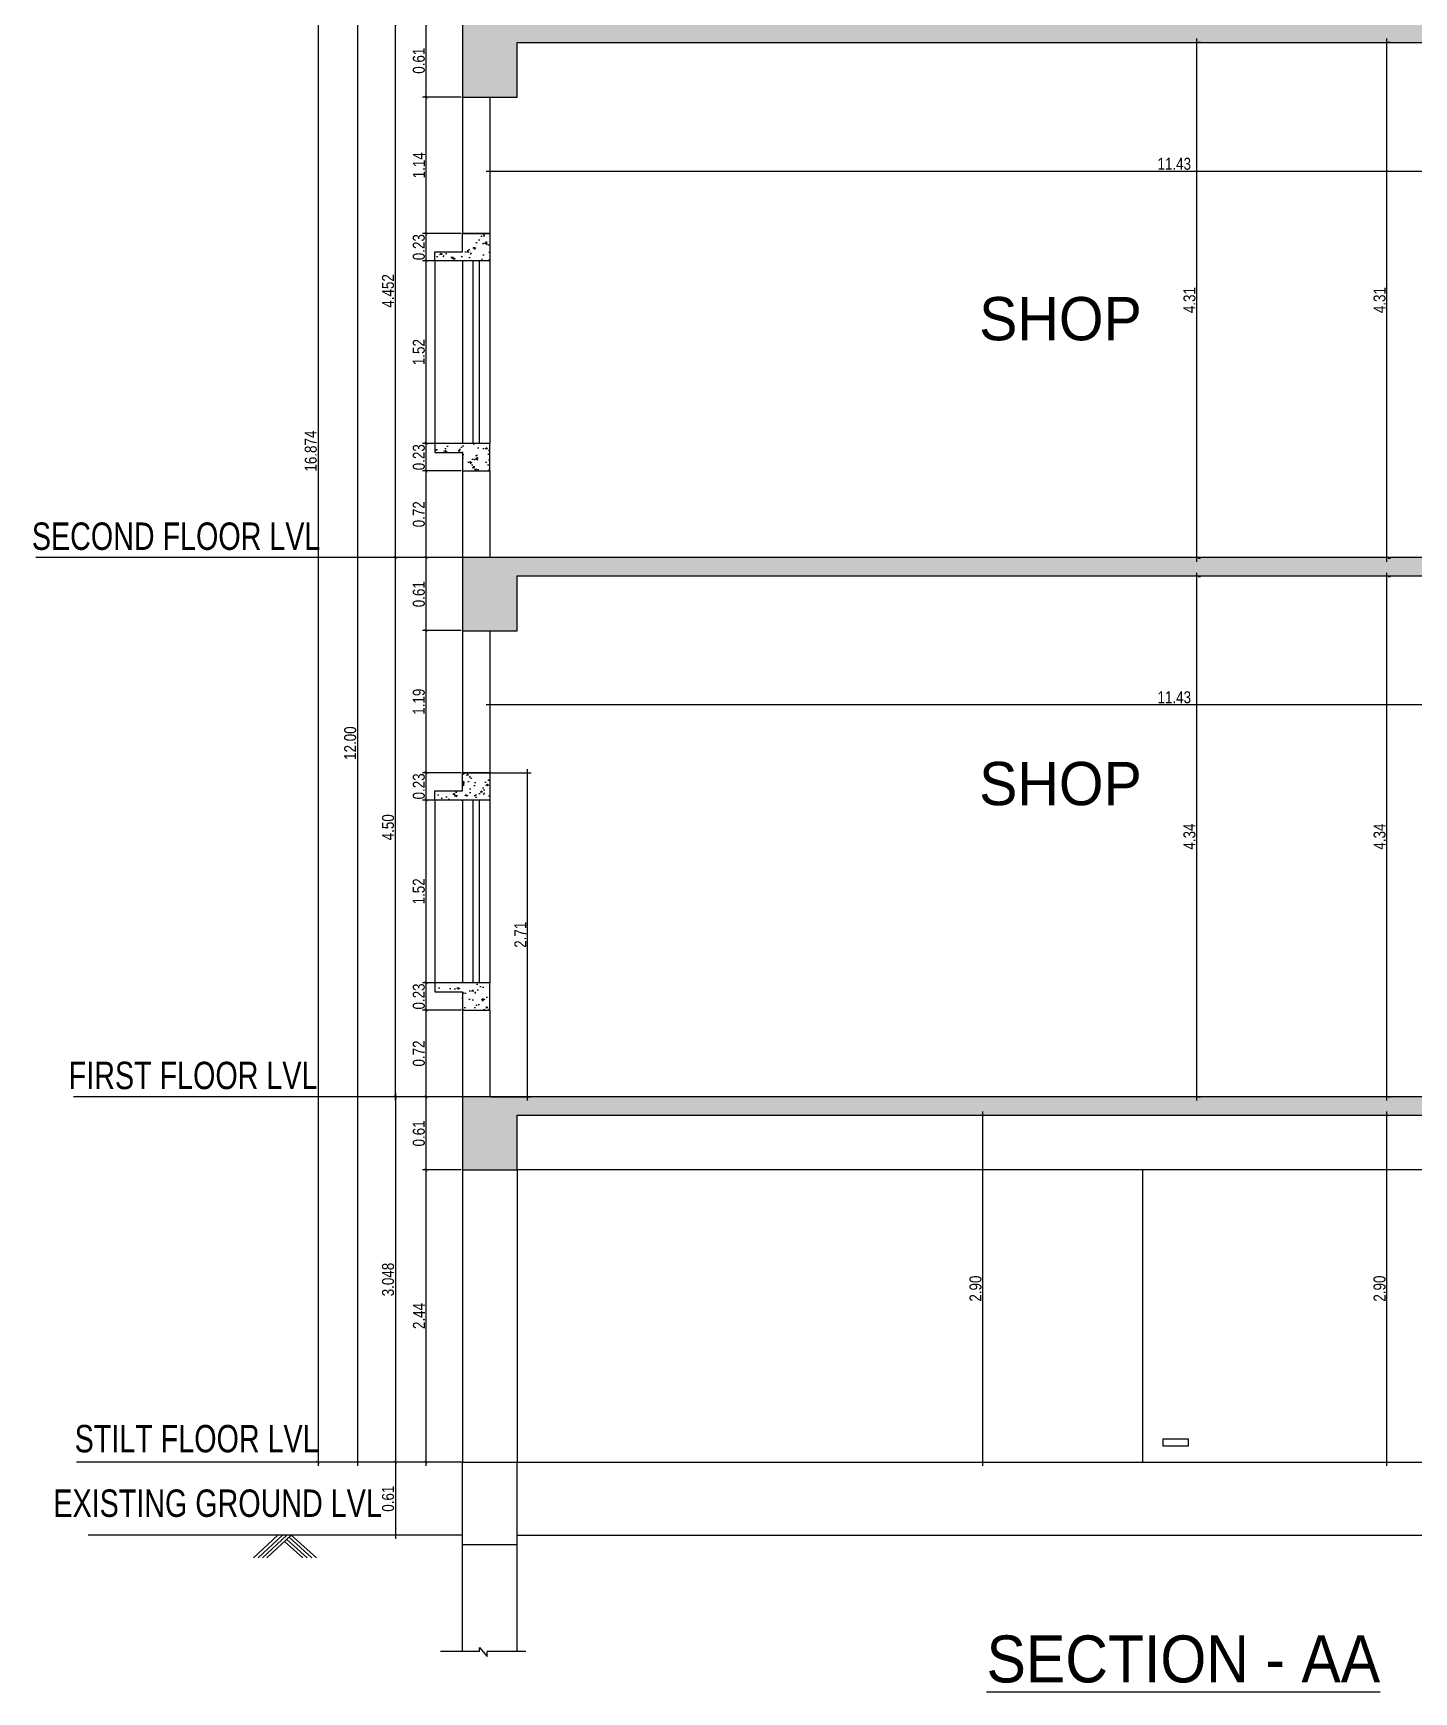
# Model space of a CAD drawing. Header units: metres. Extents: x 13627 to 13863, y 9458 to 9526.
# Drawn here: x 13802.35 to 13813.88, y 9502.51 to 9516.35 of the extents above; entities that cross this region are included whole.
import ezdxf

# ---------------------------------------------------------------- set-up
doc = ezdxf.new("R2010")
doc.units = ezdxf.units.M
doc.header["$LTSCALE"] = 150
doc.header["$PDMODE"] = 35
doc.linetypes.add('DOT2', pattern=[0.125, 0, -0.125])
doc.linetypes.add('HIDDEN', pattern=[0.375, 0.25, -0.125])
doc.layers.get('0').update_dxf_attribs({"linetype": 'CONTINUOUS'})
doc.layers.get('DEFPOINTS').update_dxf_attribs({"color": 1, "linetype": 'CONTINUOUS'})
doc.layers.add('AR_WALL', color=7, linetype='CONTINUOUS', lineweight=40)
for name, color, linetype in [('BLK_1_FLR_0__STILT_HEIGHT', 201, 'CONTINUOUS'), ('BLK_1_FLR_0_WATER_CLOSET', 213, 'CONTINUOUS'), ('BLK_1_FLR_1_REGULAR_ROOM_1', 2, 'CONTINUOUS'), ('BLK_1_FLR_1_WATER_CLOSET', 213, 'CONTINUOUS'), ('BLK_1_FLR_2_REGULAR_ROOM_1', 2, 'CONTINUOUS'), ('BLK_1_FLR_2_WATER_CLOSET', 213, 'CONTINUOUS'), ('BLK_1_HT_OF_BLDG', 5, 'CONTINUOUS'), ('TEXT', 7, 'CONTINUOUS')]:
    doc.layers.add(name, color=color, linetype=linetype)
doc.styles.add('Arial', font='arial.ttf', dxfattribs={"width": 0.8})
doc.styles.add('ROMANT', font='sanss___.ttf', dxfattribs={"width": 0.95})
doc.styles.add('style3', font='arial.ttf', dxfattribs={"width": 0.9})
doc.dimstyles.get("Standard").update_dxf_attribs({"dimtxt": 0.1, "dimasz": 0.1, "dimexe": 0.03, "dimexo": 0.01, "dimgap": 0.01, "dimtad": 1, "dimzin": 3, "dimdsep": 46, "dimtxsty": 'Arial', "dimblk": 'ARCHTICK', "dimcen": 0.0625, "dimdle": 0.03, "dimclrd": 256, "dimclre": 9, "dimclrt": 256, "dimadec": 0, "dimazin": 0, "dimtfac": 0.6, "dimtofl": 0, "dimtmove": 1, "dimatfit": 3, "dimldrblk": 'OPEN90', "dimfxl": 0, "dimtolj": 1, "dimtzin": 0, "dimlwd": -1, "dimlwe": -1, "dimarcsym": 0})
pattern_1 = [(185, (0, 0.0042), (-0.1175534, 0.14009465), [0.01905, -0.20955]), (130, (0, 0.0042), (-0.1101767, -0.16001845), [0.01524, -0.1676406]), (235.45144, (-0.0098, 0.01587), (-0.2277301, -0.0199238), [0.01619, -0.17809024]), (181.1842, (-0.03592, -0.03172), (-0.1619534, 0.2214102), [0.028575, -0.314325]), (231.63556, (-0.04942, -0.01327), (-0.3428268, -0.0070866), [0.024285, -0.2671356]), (126.18415, (-0.03592, -0.03172), (-0.3428268, -0.0070866), [0.02286, -0.2514597]), (156, (-0.0449, -0.00478), (-0.03489515, 0.17952), [0.01905, -0.20955]), (101, (-0.0449, -0.00478), (-0.1739412, -0.0865399), [0.01524, -0.16764]), (206.45145, (-0.04781, 0.01018), (-0.20883634, 0.09298005), [0.01619, -0.17808994]), (172.5, (0, 0.0042), (-0.06197341, -0.05760547), [0, -0.165608, 0, -0.17018, 0, -0.168275]), (142.5, (0, 0.0042), (-0.118087, -0.02358973), [0, -0.097028, 0, -0.161798, 0, -0.064135]), (102.5, (0.04005, -0.03585), (-0.0918262, 0.09992786), [0, -0.0635, 0, -0.19812, 0, -0.26289]), (92.5, (0.05801, -0.05381), (-0.1227224, 0.0867639), [0, -0.08255, 0, -0.131572, 0, -0.18669])]

# ---------------------------------------------------------------- blocks, each defined once
blk = doc.blocks.new('_ArchTick')
at = {"color": 0, "linetype": 'ByBlock', "const_width": 0.00381}
blk.add_lwpolyline([(-0.0127, -0.0127), (0.0127, 0.0127)], dxfattribs=at)
blk = doc.blocks.new('*D104')
at = {"layer": 'BLK_1_HT_OF_BLDG', "color": 9}
for p, q in [((13805.926, 9516.423), (13805.031, 9516.423)), ((13805.926, 9504.423), (13805.031, 9504.423))]:
    blk.add_line(p, q, dxfattribs=at)
at = {"layer": 'BLK_1_HT_OF_BLDG'}
blk.add_line((13805.061, 9516.453), (13805.061, 9504.393), dxfattribs=at)
at = {"layer": 'DEFPOINTS', "color": 0}
for p in [(13805.936, 9516.423), (13805.061, 9504.423), (13805.936, 9504.423)]:
    blk.add_point(p, dxfattribs=at)
at = {"layer": 'BLK_1_HT_OF_BLDG', "xscale": 0.1, "yscale": 0.1, "zscale": 0.1}
for p, rotation in [((13805.061, 9516.423), 90), ((13805.061, 9504.423), 270)]:
    blk.add_blockref('_ArchTick', p, dxfattribs=dict(at, rotation=rotation))
at = {"layer": 'BLK_1_HT_OF_BLDG', "insert": (13805, 9510.423), "char_height": 0.1, "attachment_point": 5, "rotation": 90, "style": 'Arial'}
blk.add_mtext('\\A1;12.00', dxfattribs=at)
blk = doc.blocks.new('_Open90')
at = {"layer": 'AR_WALL', "color": 0, "lineweight": -2}
for p, q in [((0, 0), (-0.0254, 0)), ((-0.0127, 0.0127), (0, 0)), ((0, 0), (-0.0127, -0.0127))]:
    blk.add_line(p, q, dxfattribs=at)
blk = doc.blocks.new('*D111')
at = {"layer": 'BLK_1_FLR_1_REGULAR_ROOM_1'}
blk.add_line((13812.067, 9507.441), (13812.067, 9511.844), dxfattribs=at)
at = {"layer": 'BLK_1_FLR_1_REGULAR_ROOM_1', "color": 9}
for p, q in [((13812.077, 9511.814), (13812.097, 9511.814)), ((13812.077, 9507.471), (13812.097, 9507.471))]:
    blk.add_line(p, q, dxfattribs=at)
at = {"layer": 'DEFPOINTS', "color": 0}
for p in [(13812.067, 9511.814), (13812.067, 9511.814), (13812.067, 9507.471)]:
    blk.add_point(p, dxfattribs=at)
at = {"layer": 'BLK_1_FLR_1_REGULAR_ROOM_1', "xscale": 0.1, "yscale": 0.1, "zscale": 0.1}
for p, rotation in [((13812.067, 9511.814), 90), ((13812.067, 9507.471), 270)]:
    blk.add_blockref('_ArchTick', p, dxfattribs=dict(at, rotation=rotation))
at = {"layer": 'BLK_1_FLR_1_REGULAR_ROOM_1', "insert": (13812.006, 9509.643), "char_height": 0.1, "attachment_point": 5, "rotation": 90, "style": 'Arial'}
blk.add_mtext('\\A1;4.34', dxfattribs=at)
blk = doc.blocks.new('*D112')
at = {"layer": 'BLK_1_FLR_2_REGULAR_ROOM_1'}
blk.add_line((13812.067, 9511.937), (13812.067, 9516.302), dxfattribs=at)
at = {"layer": 'BLK_1_FLR_2_REGULAR_ROOM_1', "color": 9}
for p, q in [((13812.077, 9516.272), (13812.097, 9516.272)), ((13812.077, 9511.967), (13812.097, 9511.967))]:
    blk.add_line(p, q, dxfattribs=at)
at = {"layer": 'DEFPOINTS', "color": 0}
for p in [(13812.067, 9516.272), (13812.067, 9516.272), (13812.067, 9511.967)]:
    blk.add_point(p, dxfattribs=at)
at = {"layer": 'BLK_1_FLR_2_REGULAR_ROOM_1', "xscale": 0.1, "yscale": 0.1, "zscale": 0.1}
for p, rotation in [((13812.067, 9516.272), 90), ((13812.067, 9511.967), 270)]:
    blk.add_blockref('_ArchTick', p, dxfattribs=dict(at, rotation=rotation))
at = {"layer": 'BLK_1_FLR_2_REGULAR_ROOM_1', "insert": (13812.006, 9514.12), "char_height": 0.1, "attachment_point": 5, "rotation": 90, "style": 'Arial'}
blk.add_mtext('\\A1;4.31', dxfattribs=at)
blk = doc.blocks.new('*D113')
at = {"layer": 'BLK_1_FLR_1_WATER_CLOSET', "color": 1}
blk.add_line((13813.654, 9507.441), (13813.654, 9511.844), dxfattribs=at)
at = {"layer": 'BLK_1_FLR_1_WATER_CLOSET', "color": 9}
for p, q in [((13813.664, 9511.814), (13813.684, 9511.814)), ((13813.664, 9507.471), (13813.684, 9507.471))]:
    blk.add_line(p, q, dxfattribs=at)
at = {"layer": 'DEFPOINTS', "color": 0}
for p in [(13813.654, 9511.814), (13813.654, 9511.814), (13813.654, 9507.471)]:
    blk.add_point(p, dxfattribs=at)
at = {"layer": 'BLK_1_FLR_1_WATER_CLOSET', "color": 1, "xscale": 0.1, "yscale": 0.1, "zscale": 0.1}
for p, rotation in [((13813.654, 9511.814), 90), ((13813.654, 9507.471), 270)]:
    blk.add_blockref('_ArchTick', p, dxfattribs=dict(at, rotation=rotation))
at = {"layer": 'BLK_1_FLR_1_WATER_CLOSET', "color": 1, "insert": (13813.593, 9509.643), "char_height": 0.1, "attachment_point": 5, "rotation": 90, "style": 'Arial'}
blk.add_mtext('\\A1;4.34', dxfattribs=at)
blk = doc.blocks.new('*D114')
at = {"layer": 'BLK_1_FLR_2_WATER_CLOSET', "color": 2}
blk.add_line((13813.654, 9511.937), (13813.654, 9516.302), dxfattribs=at)
at = {"layer": 'BLK_1_FLR_2_WATER_CLOSET', "color": 9}
for p, q in [((13813.664, 9516.272), (13813.684, 9516.272)), ((13813.664, 9511.967), (13813.684, 9511.967))]:
    blk.add_line(p, q, dxfattribs=at)
at = {"layer": 'DEFPOINTS', "color": 0}
for p in [(13813.654, 9516.272), (13813.654, 9516.272), (13813.654, 9511.967)]:
    blk.add_point(p, dxfattribs=at)
at = {"layer": 'BLK_1_FLR_2_WATER_CLOSET', "color": 2, "xscale": 0.1, "yscale": 0.1, "zscale": 0.1}
for p, rotation in [((13813.654, 9516.272), 90), ((13813.654, 9511.967), 270)]:
    blk.add_blockref('_ArchTick', p, dxfattribs=dict(at, rotation=rotation))
at = {"layer": 'BLK_1_FLR_2_WATER_CLOSET', "color": 2, "insert": (13813.593, 9514.12), "char_height": 0.1, "attachment_point": 5, "rotation": 90, "style": 'Arial'}
blk.add_mtext('\\A1;4.31', dxfattribs=at)
blk = doc.blocks.new('*D117')
at = {"layer": 'BLK_1_FLR_0_WATER_CLOSET', "color": 3}
blk.add_line((13813.654, 9504.393), (13813.654, 9507.349), dxfattribs=at)
at = {"layer": 'BLK_1_FLR_0_WATER_CLOSET', "color": 9}
for p, q in [((13813.664, 9507.319), (13813.684, 9507.319)), ((13813.664, 9504.423), (13813.684, 9504.423))]:
    blk.add_line(p, q, dxfattribs=at)
at = {"layer": 'DEFPOINTS', "color": 0}
for p in [(13813.654, 9507.319), (13813.654, 9507.319), (13813.654, 9504.423)]:
    blk.add_point(p, dxfattribs=at)
at = {"layer": 'BLK_1_FLR_0_WATER_CLOSET', "color": 3, "xscale": 0.1, "yscale": 0.1, "zscale": 0.1}
for p, rotation in [((13813.654, 9507.319), 90), ((13813.654, 9504.423), 270)]:
    blk.add_blockref('_ArchTick', p, dxfattribs=dict(at, rotation=rotation))
at = {"layer": 'BLK_1_FLR_0_WATER_CLOSET', "color": 3, "insert": (13813.593, 9505.871), "char_height": 0.1, "attachment_point": 5, "rotation": 90, "style": 'Arial'}
blk.add_mtext('\\A1;2.90', dxfattribs=at)
blk = doc.blocks.new('*D197')
at = {"color": 9}
for p, q in [((-16.251, 38.207), (-16.82, 38.207)), ((-16.251, 35.159), (-16.82, 35.159))]:
    blk.add_line(p, q, dxfattribs=at)
blk.add_line((-16.79, 38.237), (-16.79, 35.129))
at = {"layer": 'DEFPOINTS', "color": 0}
for p in [(-16.241, 38.207), (-16.79, 35.159), (-16.241, 35.159)]:
    blk.add_point(p, dxfattribs=at)
for p, rotation in [((-16.79, 38.207), 90), ((-16.79, 35.159), 270)]:
    blk.add_blockref('_ArchTick', p, dxfattribs=dict(rotation=rotation))
at = {"insert": (-16.851, 36.683), "char_height": 0.1, "attachment_point": 5, "rotation": 90, "style": 'Arial'}
blk.add_mtext('\\A1;3.048', dxfattribs=at)
blk = doc.blocks.new('*D198')
at = {"color": 9}
for p, q in [((-16.241, 42.707), (-16.82, 42.707)), ((-16.241, 38.207), (-16.82, 38.207))]:
    blk.add_line(p, q, dxfattribs=at)
blk.add_line((-16.79, 38.177), (-16.79, 42.737))
at = {"layer": 'DEFPOINTS', "color": 0}
for p in [(-16.79, 42.707), (-16.231, 42.707), (-16.231, 38.207)]:
    blk.add_point(p, dxfattribs=at)
for p, rotation in [((-16.79, 42.707), 90), ((-16.79, 38.207), 270)]:
    blk.add_blockref('_ArchTick', p, dxfattribs=dict(rotation=rotation))
at = {"insert": (-16.851, 40.457), "char_height": 0.1, "attachment_point": 5, "rotation": 90, "style": 'Arial'}
blk.add_mtext('\\A1;4.50', dxfattribs=at)
blk = doc.blocks.new('*D199')
at = {"color": 9}
for p, q in [((-16.241, 47.159), (-16.82, 47.159)), ((-16.093, 42.707), (-16.82, 42.707))]:
    blk.add_line(p, q, dxfattribs=at)
blk.add_line((-16.79, 42.677), (-16.79, 47.189))
at = {"layer": 'DEFPOINTS', "color": 0}
for p in [(-16.79, 47.159), (-16.231, 47.159), (-16.083, 42.707)]:
    blk.add_point(p, dxfattribs=at)
for p, rotation in [((-16.79, 47.159), 90), ((-16.79, 42.707), 270)]:
    blk.add_blockref('_ArchTick', p, dxfattribs=dict(rotation=rotation))
at = {"insert": (-16.851, 44.933), "char_height": 0.1, "attachment_point": 5, "rotation": 90, "style": 'Arial'}
blk.add_mtext('\\A1;4.452', dxfattribs=at)
blk = doc.blocks.new('*D203')
blk.add_line((-17.435, 52.063), (-17.435, 35.129))
at = {"color": 9}
for p, q in [((-16.241, 52.033), (-17.465, 52.033)), ((-16.261, 35.159), (-17.465, 35.159))]:
    blk.add_line(p, q, dxfattribs=at)
at = {"layer": 'DEFPOINTS', "color": 0}
for p in [(-16.231, 52.033), (-17.435, 35.159), (-16.251, 35.159)]:
    blk.add_point(p, dxfattribs=at)
for p, rotation in [((-17.435, 52.033), 90), ((-17.435, 35.159), 270)]:
    blk.add_blockref('_ArchTick', p, dxfattribs=dict(rotation=rotation))
at = {"insert": (-17.496, 43.596), "char_height": 0.1, "attachment_point": 5, "rotation": 90, "style": 'Arial'}
blk.add_mtext('\\A1;16.874', dxfattribs=at)
blk = doc.blocks.new('*D204')
at = {"color": 9}
for p, q in [((-15.992, 40.912), (-15.657, 40.912)), ((-15.992, 38.207), (-15.657, 38.207))]:
    blk.add_line(p, q, dxfattribs=at)
blk.add_line((-15.687, 38.177), (-15.687, 40.942))
at = {"layer": 'DEFPOINTS', "color": 0}
for p in [(-16.002, 40.912), (-15.687, 40.912), (-16.002, 38.207)]:
    blk.add_point(p, dxfattribs=at)
at = {"xscale": 0.1, "yscale": 0.1, "zscale": 0.1}
for p, rotation in [((-15.687, 40.912), 90), ((-15.687, 38.207), 270)]:
    blk.add_blockref('_ArchTick', p, dxfattribs=dict(at, rotation=rotation))
at = {"insert": (-15.747, 39.56), "char_height": 0.1, "attachment_point": 5, "rotation": 90, "style": 'Arial'}
blk.add_mtext('\\A1;2.71', dxfattribs=at)
blk = doc.blocks.new('*D205')
at = {"color": 9}
for p, q in [((-16.261, 35.159), (-16.82, 35.159)), ((-16.261, 34.549), (-16.82, 34.549))]:
    blk.add_line(p, q, dxfattribs=at)
blk.add_line((-16.79, 35.189), (-16.79, 34.519))
at = {"layer": 'DEFPOINTS', "color": 0, "linetype": 'ByBlock'}
for p in [(-16.251, 35.159), (-16.79, 34.549), (-16.251, 34.549)]:
    blk.add_point(p, dxfattribs=at)
at = {"linetype": 'ByBlock', "xscale": 0.1, "yscale": 0.1, "zscale": 0.1}
for p, rotation in [((-16.79, 35.159), 90), ((-16.79, 34.549), 270)]:
    blk.add_blockref('_ArchTick', p, dxfattribs=dict(at, rotation=rotation))
at = {"linetype": 'ByBlock', "insert": (-16.851, 34.854), "char_height": 0.1, "attachment_point": 5, "rotation": 90, "style": 'Arial'}
blk.add_mtext('\\A1;0.61', dxfattribs=at)
blk = doc.blocks.new('*D207')
at = {"color": 9}
for p, q in [((-16.241, 38.207), (-16.563, 38.207)), ((-16.241, 37.598), (-16.563, 37.598))]:
    blk.add_line(p, q, dxfattribs=at)
blk.add_line((-16.533, 37.568), (-16.533, 38.237))
at = {"layer": 'DEFPOINTS', "color": 0}
for p in [(-16.533, 38.207), (-16.231, 38.207), (-16.231, 37.598)]:
    blk.add_point(p, dxfattribs=at)
for p, rotation in [((-16.533, 38.207), 90), ((-16.533, 37.598), 270)]:
    blk.add_blockref('_ArchTick', p, dxfattribs=dict(rotation=rotation))
at = {"insert": (-16.594, 37.902), "char_height": 0.1, "attachment_point": 5, "rotation": 90, "style": 'Arial'}
blk.add_mtext('\\A1;0.61', dxfattribs=at)
blk = doc.blocks.new('*D208')
at = {"color": 9}
for p, q in [((-16.241, 38.931), (-16.563, 38.931)), ((-16.241, 38.207), (-16.563, 38.207))]:
    blk.add_line(p, q, dxfattribs=at)
blk.add_line((-16.533, 38.177), (-16.533, 38.961))
at = {"layer": 'DEFPOINTS', "color": 0}
for p in [(-16.533, 38.931), (-16.231, 38.931), (-16.231, 38.207)]:
    blk.add_point(p, dxfattribs=at)
for p, rotation in [((-16.533, 38.931), 90), ((-16.533, 38.207), 270)]:
    blk.add_blockref('_ArchTick', p, dxfattribs=dict(rotation=rotation))
at = {"insert": (-16.594, 38.569), "char_height": 0.1, "attachment_point": 5, "rotation": 90, "style": 'Arial'}
blk.add_mtext('\\A1;0.72', dxfattribs=at)
blk = doc.blocks.new('*D209')
blk.add_line((-16.533, 38.901), (-16.533, 39.19))
at = {"color": 9}
for p, q in [((-16.241, 39.16), (-16.563, 39.16)), ((-16.241, 38.931), (-16.563, 38.931))]:
    blk.add_line(p, q, dxfattribs=at)
at = {"layer": 'DEFPOINTS', "color": 0}
for p in [(-16.533, 39.16), (-16.231, 39.16), (-16.231, 38.931)]:
    blk.add_point(p, dxfattribs=at)
for p, rotation in [((-16.533, 39.16), 90), ((-16.533, 38.931), 270)]:
    blk.add_blockref('_ArchTick', p, dxfattribs=dict(rotation=rotation))
at = {"insert": (-16.594, 39.045), "char_height": 0.1, "attachment_point": 5, "rotation": 90, "style": 'Arial'}
blk.add_mtext('\\A1;0.23', dxfattribs=at)
blk = doc.blocks.new('*D210')
blk.add_line((-16.533, 39.13), (-16.533, 40.714))
at = {"color": 9}
for p, q in [((-16.47, 40.684), (-16.563, 40.684)), ((-16.47, 39.16), (-16.563, 39.16))]:
    blk.add_line(p, q, dxfattribs=at)
at = {"layer": 'DEFPOINTS', "color": 0}
for p in [(-16.533, 40.684), (-16.46, 40.684), (-16.46, 39.16)]:
    blk.add_point(p, dxfattribs=at)
for p, rotation in [((-16.533, 40.684), 90), ((-16.533, 39.16), 270)]:
    blk.add_blockref('_ArchTick', p, dxfattribs=dict(rotation=rotation))
at = {"insert": (-16.594, 39.922), "char_height": 0.1, "attachment_point": 5, "rotation": 90, "style": 'Arial'}
blk.add_mtext('\\A1;1.52', dxfattribs=at)
blk = doc.blocks.new('*D211')
at = {"color": 9}
for p, q in [((-16.241, 40.912), (-16.563, 40.912)), ((-16.47, 40.684), (-16.563, 40.684))]:
    blk.add_line(p, q, dxfattribs=at)
blk.add_line((-16.533, 40.654), (-16.533, 40.942))
at = {"layer": 'DEFPOINTS', "color": 0}
for p in [(-16.533, 40.912), (-16.231, 40.912), (-16.46, 40.684)]:
    blk.add_point(p, dxfattribs=at)
for p, rotation in [((-16.533, 40.912), 90), ((-16.533, 40.684), 270)]:
    blk.add_blockref('_ArchTick', p, dxfattribs=dict(rotation=rotation))
at = {"insert": (-16.594, 40.798), "char_height": 0.1, "attachment_point": 5, "rotation": 90, "style": 'Arial'}
blk.add_mtext('\\A1;0.23', dxfattribs=at)
blk = doc.blocks.new('*D212')
at = {"color": 9}
for p, q in [((-16.241, 42.098), (-16.563, 42.098)), ((-16.241, 40.912), (-16.563, 40.912))]:
    blk.add_line(p, q, dxfattribs=at)
blk.add_line((-16.533, 40.882), (-16.533, 42.128))
at = {"layer": 'DEFPOINTS', "color": 0}
for p in [(-16.533, 42.098), (-16.231, 42.098), (-16.231, 40.912)]:
    blk.add_point(p, dxfattribs=at)
for p, rotation in [((-16.533, 42.098), 90), ((-16.533, 40.912), 270)]:
    blk.add_blockref('_ArchTick', p, dxfattribs=dict(rotation=rotation))
at = {"insert": (-16.594, 41.505), "char_height": 0.1, "attachment_point": 5, "rotation": 90, "style": 'Arial'}
blk.add_mtext('\\A1;1.19', dxfattribs=at)
blk = doc.blocks.new('*D213')
at = {"color": 9}
for p, q in [((-16.251, 42.707), (-16.563, 42.707)), ((-16.241, 42.098), (-16.563, 42.098))]:
    blk.add_line(p, q, dxfattribs=at)
blk.add_line((-16.533, 42.068), (-16.533, 42.737))
at = {"layer": 'DEFPOINTS', "color": 0}
for p in [(-16.533, 42.707), (-16.241, 42.707), (-16.231, 42.098)]:
    blk.add_point(p, dxfattribs=at)
for p, rotation in [((-16.533, 42.707), 90), ((-16.533, 42.098), 270)]:
    blk.add_blockref('_ArchTick', p, dxfattribs=dict(rotation=rotation))
at = {"insert": (-16.594, 42.402), "char_height": 0.1, "attachment_point": 5, "rotation": 90, "style": 'Arial'}
blk.add_mtext('\\A1;0.61', dxfattribs=at)
blk = doc.blocks.new('*D214')
at = {"color": 9}
for p, q in [((-16.241, 43.66), (-16.563, 43.66)), ((-16.241, 43.431), (-16.563, 43.431))]:
    blk.add_line(p, q, dxfattribs=at)
blk.add_line((-16.533, 43.401), (-16.533, 43.69))
at = {"layer": 'DEFPOINTS', "color": 0}
for p in [(-16.533, 43.66), (-16.231, 43.66), (-16.231, 43.431)]:
    blk.add_point(p, dxfattribs=at)
for p, rotation in [((-16.533, 43.66), 90), ((-16.533, 43.431), 270)]:
    blk.add_blockref('_ArchTick', p, dxfattribs=dict(rotation=rotation))
at = {"insert": (-16.594, 43.545), "char_height": 0.1, "attachment_point": 5, "rotation": 90, "style": 'Arial'}
blk.add_mtext('\\A1;0.23', dxfattribs=at)
blk = doc.blocks.new('*D215')
at = {"color": 9}
for p, q in [((-16.47, 45.184), (-16.563, 45.184)), ((-16.241, 43.66), (-16.563, 43.66))]:
    blk.add_line(p, q, dxfattribs=at)
blk.add_line((-16.533, 43.63), (-16.533, 45.214))
at = {"layer": 'DEFPOINTS', "color": 0}
for p in [(-16.533, 45.184), (-16.46, 45.184), (-16.231, 43.66)]:
    blk.add_point(p, dxfattribs=at)
for p, rotation in [((-16.533, 45.184), 90), ((-16.533, 43.66), 270)]:
    blk.add_blockref('_ArchTick', p, dxfattribs=dict(rotation=rotation))
at = {"insert": (-16.594, 44.422), "char_height": 0.1, "attachment_point": 5, "rotation": 90, "style": 'Arial'}
blk.add_mtext('\\A1;1.52', dxfattribs=at)
blk = doc.blocks.new('*D216')
at = {"color": 9}
for p, q in [((-16.241, 45.412), (-16.563, 45.412)), ((-16.47, 45.184), (-16.563, 45.184))]:
    blk.add_line(p, q, dxfattribs=at)
blk.add_line((-16.533, 45.154), (-16.533, 45.442))
at = {"layer": 'DEFPOINTS', "color": 0}
for p in [(-16.533, 45.412), (-16.231, 45.412), (-16.46, 45.184)]:
    blk.add_point(p, dxfattribs=at)
for p, rotation in [((-16.533, 45.412), 90), ((-16.533, 45.184), 270)]:
    blk.add_blockref('_ArchTick', p, dxfattribs=dict(rotation=rotation))
at = {"insert": (-16.594, 45.298), "char_height": 0.1, "attachment_point": 5, "rotation": 90, "style": 'Arial'}
blk.add_mtext('\\A1;0.23', dxfattribs=at)
blk = doc.blocks.new('*D217')
at = {"color": 9}
for p, q in [((-16.241, 46.549), (-16.563, 46.549)), ((-16.241, 45.412), (-16.563, 45.412))]:
    blk.add_line(p, q, dxfattribs=at)
blk.add_line((-16.533, 45.382), (-16.533, 46.579))
at = {"layer": 'DEFPOINTS', "color": 0}
for p in [(-16.533, 46.549), (-16.231, 46.549), (-16.231, 45.412)]:
    blk.add_point(p, dxfattribs=at)
for p, rotation in [((-16.533, 46.549), 90), ((-16.533, 45.412), 270)]:
    blk.add_blockref('_ArchTick', p, dxfattribs=dict(rotation=rotation))
at = {"insert": (-16.593, 45.981), "char_height": 0.1, "attachment_point": 5, "rotation": 90, "style": 'Arial'}
blk.add_mtext('\\A1;1.14', dxfattribs=at)
blk = doc.blocks.new('*D219')
at = {"color": 9, "linetype": 'DOT2'}
for p, q in [((-17.106, 47.159), (-17.136, 47.159)), ((-17.106, 35.159), (-17.136, 35.159))]:
    blk.add_line(p, q, dxfattribs=at)
blk.add_line((-17.106, 47.189), (-17.106, 35.129))
at = {"layer": 'DEFPOINTS', "color": 0}
for p in [(-16.231, 47.159), (-17.106, 35.159), (-16.231, 35.159)]:
    blk.add_point(p, dxfattribs=at)
at = {"xscale": 0.1, "yscale": 0.1, "zscale": 0.1}
for p, rotation in [((-17.106, 47.159), 90), ((-17.106, 35.159), 270)]:
    blk.add_blockref('_ArchTick', p, dxfattribs=dict(at, rotation=rotation))
at = {"insert": (-17.167, 41.159), "char_height": 0.1, "attachment_point": 5, "rotation": 90, "style": 'Arial'}
blk.add_mtext('\\A1;12.00', dxfattribs=at)
blk = doc.blocks.new('*D195')
at = {"color": 9}
for p, q in [((-16.241, 47.159), (-16.563, 47.159)), ((-16.241, 46.549), (-16.563, 46.549))]:
    blk.add_line(p, q, dxfattribs=at)
blk.add_line((-16.533, 46.519), (-16.533, 47.189))
at = {"layer": 'DEFPOINTS', "color": 0}
for p in [(-16.533, 47.159), (-16.231, 47.159), (-16.231, 46.549)]:
    blk.add_point(p, dxfattribs=at)
for p, rotation in [((-16.533, 47.159), 90), ((-16.533, 46.549), 270)]:
    blk.add_blockref('_ArchTick', p, dxfattribs=dict(rotation=rotation))
at = {"insert": (-16.594, 46.854), "char_height": 0.1, "attachment_point": 5, "rotation": 90, "style": 'Arial'}
blk.add_mtext('\\A1;0.61', dxfattribs=at)
blk = doc.blocks.new('*D196')
at = {"color": 9, "linetype": 'DOT2'}
for p, q in [((-16.533, 43.431), (-16.563, 43.431)), ((-16.533, 42.707), (-16.563, 42.707))]:
    blk.add_line(p, q, dxfattribs=at)
blk.add_line((-16.533, 42.677), (-16.533, 43.461))
at = {"layer": 'DEFPOINTS', "color": 0}
for p in [(-16.533, 43.431), (-16.231, 43.431), (-16.231, 42.707)]:
    blk.add_point(p, dxfattribs=at)
at = {"xscale": 0.1, "yscale": 0.1, "zscale": 0.1}
for p, rotation in [((-16.533, 43.431), 90), ((-16.533, 42.707), 270)]:
    blk.add_blockref('_ArchTick', p, dxfattribs=dict(at, rotation=rotation))
at = {"insert": (-16.594, 43.069), "char_height": 0.1, "attachment_point": 5, "rotation": 90, "style": 'Arial'}
blk.add_mtext('\\A1;0.72', dxfattribs=at)
blk = doc.blocks.new('*D250')
at = {"layer": 'BLK_1_FLR_1_REGULAR_ROOM_1', "color": 9}
for p, q in [((13806.164, 9511.351), (13806.164, 9510.714)), ((13817.594, 9511.351), (13817.594, 9510.714))]:
    blk.add_line(p, q, dxfattribs=at)
at = {"layer": 'BLK_1_FLR_1_REGULAR_ROOM_1', "color": 5}
blk.add_line((13806.134, 9510.744), (13817.624, 9510.744), dxfattribs=at)
at = {"layer": 'DEFPOINTS', "color": 0}
for p in [(13806.164, 9511.361), (13817.594, 9511.361), (13817.594, 9510.744)]:
    blk.add_point(p, dxfattribs=at)
at = {"layer": 'BLK_1_FLR_1_REGULAR_ROOM_1', "color": 5, "xscale": 0.1, "yscale": 0.1, "zscale": 0.1, "rotation": 180}
blk.add_blockref('_ArchTick', (13806.164, 9510.744), dxfattribs=at)
at = {"layer": 'BLK_1_FLR_1_REGULAR_ROOM_1', "color": 5, "xscale": 0.1, "yscale": 0.1, "zscale": 0.1}
blk.add_blockref('_ArchTick', (13817.594, 9510.744), dxfattribs=at)
at = {"layer": 'BLK_1_FLR_1_REGULAR_ROOM_1', "color": 5, "insert": (13811.879, 9510.805), "char_height": 0.1, "attachment_point": 5, "style": 'Arial'}
blk.add_mtext('\\A1;11.43', dxfattribs=at)
blk = doc.blocks.new('*D251')
at = {"layer": 'BLK_1_FLR_2_REGULAR_ROOM_1', "color": 9}
for p, q in [((13806.164, 9515.803), (13806.164, 9515.165)), ((13817.594, 9515.803), (13817.594, 9515.165))]:
    blk.add_line(p, q, dxfattribs=at)
at = {"layer": 'BLK_1_FLR_2_REGULAR_ROOM_1', "color": 5}
blk.add_line((13806.134, 9515.195), (13817.624, 9515.195), dxfattribs=at)
at = {"layer": 'DEFPOINTS', "color": 0}
for p in [(13806.164, 9515.813), (13817.594, 9515.813), (13817.594, 9515.195)]:
    blk.add_point(p, dxfattribs=at)
at = {"layer": 'BLK_1_FLR_2_REGULAR_ROOM_1', "color": 5, "xscale": 0.1, "yscale": 0.1, "zscale": 0.1, "rotation": 180}
blk.add_blockref('_ArchTick', (13806.164, 9515.195), dxfattribs=at)
at = {"layer": 'BLK_1_FLR_2_REGULAR_ROOM_1', "color": 5, "xscale": 0.1, "yscale": 0.1, "zscale": 0.1}
blk.add_blockref('_ArchTick', (13817.594, 9515.195), dxfattribs=at)
at = {"layer": 'BLK_1_FLR_2_REGULAR_ROOM_1', "color": 5, "insert": (13811.879, 9515.257), "char_height": 0.1, "attachment_point": 5, "style": 'Arial'}
blk.add_mtext('\\A1;11.43', dxfattribs=at)
blk = doc.blocks.new('*D307')
at = {"layer": 'BLK_1_FLR_0__STILT_HEIGHT'}
blk.add_line((13810.281, 9504.393), (13810.281, 9507.349), dxfattribs=at)
at = {"layer": 'BLK_1_FLR_0__STILT_HEIGHT', "color": 9}
for p, q in [((13810.291, 9507.319), (13810.311, 9507.319)), ((13810.291, 9504.423), (13810.311, 9504.423))]:
    blk.add_line(p, q, dxfattribs=at)
at = {"layer": 'DEFPOINTS', "color": 0}
for p in [(13810.281, 9507.319), (13810.281, 9507.319), (13810.281, 9504.423)]:
    blk.add_point(p, dxfattribs=at)
at = {"layer": 'BLK_1_FLR_0__STILT_HEIGHT', "xscale": 0.1, "yscale": 0.1, "zscale": 0.1}
for p, rotation in [((13810.281, 9507.319), 90), ((13810.281, 9504.423), 270)]:
    blk.add_blockref('_ArchTick', p, dxfattribs=dict(at, rotation=rotation))
at = {"layer": 'BLK_1_FLR_0__STILT_HEIGHT', "insert": (13810.22, 9505.871), "char_height": 0.1, "attachment_point": 5, "rotation": 90, "style": 'Arial'}
blk.add_mtext('\\A1;2.90', dxfattribs=at)
blk = doc.blocks.new('SECTION')
at = {"ltscale": 0.8}
h = blk.add_hatch(dxfattribs=at)
h.set_pattern_fill('AR-CONC', color=256, scale=0.001, angle=135)
h.set_pattern_definition([(185, (0, 8.9901), (-0.1175534, 0.14009465), [0.01905, -0.20955]), (130, (0, 8.9901), (-0.1101767, -0.16001845), [0.01524, -0.1676406]), (235.45144, (-0.0098, 9.00177), (-0.2277301, -0.0199238), [0.01619, -0.17809024]), (181.1842, (-0.03592, 8.95418), (-0.1619534, 0.2214102), [0.028575, -0.314325]), (231.63556, (-0.04942, 8.97263), (-0.3428268, -0.0070866), [0.024285, -0.2671356]), (126.18415, (-0.03592, 8.95418), (-0.3428268, -0.0070866), [0.02286, -0.2514597]), (156, (-0.0449, 8.98112), (-0.03489515, 0.17952), [0.01905, -0.20955]), (101, (-0.0449, 8.98112), (-0.1739412, -0.0865399), [0.01524, -0.16764]), (206.45145, (-0.04781, 8.99608), (-0.20883634, 0.09298005), [0.01619, -0.1780899]), (172.5, (0, 8.9901), (-0.06197341, -0.05760547), [0, -0.165608, 0, -0.17018, 0, -0.168275]), (142.5, (0, 8.9901), (-0.118087, -0.02358973), [0, -0.097028, 0, -0.161798, 0, -0.064135]), (102.5, (0.04005, 8.95005), (-0.0918262, 0.09992786), [0, -0.0635, 0, -0.19812, 0, -0.26289]), (92.5, (0.05801, 8.93209), (-0.1227224, 0.0867639), [0, -0.08255, 0, -0.131572, 0, -0.18669])])
h.paths.add_polyline_path([(-4.3438, 47.1592), (-16.231, 47.1592), (-16.231, 46.5492), (-15.7738, 46.5492), (-15.7738, 47.0068), (-4.801, 47.0068), (-4.801, 46.5877), (-4.801, 46.5492), (-4.3438, 46.5492)])
h = blk.add_hatch(dxfattribs=at)
h.set_pattern_fill('AR-CONC', color=256, scale=0.001, angle=135)
h.set_pattern_definition(pattern_1)
h.paths.add_polyline_path([(-16.0024, 45.4123), (-16.231, 45.4123), (-16.231, 45.2599), (-16.4596, 45.2599), (-16.4596, 45.1837), (-16.0024, 45.1837)])
h = blk.add_hatch(dxfattribs=at)
h.set_pattern_fill('AR-CONC', color=256, scale=0.001, angle=135)
h.set_pattern_definition(pattern_1)
h.paths.add_polyline_path([(-16.0024, 43.6597), (-16.4596, 43.6597), (-16.4596, 43.5835), (-16.231, 43.5835), (-16.231, 43.4311), (-16.0024, 43.4311)])
h = blk.add_hatch(dxfattribs=at)
h.set_pattern_fill('AR-CONC', color=256, scale=0.001, angle=135)
h.set_pattern_definition([(185, (0, 4.5), (-0.1175534, 0.14009465), [0.01905, -0.20955]), (130, (0, 4.5), (-0.1101767, -0.16001845), [0.01524, -0.1676406]), (235.45144, (-0.0098, 4.51167), (-0.2277301, -0.0199238), [0.01619, -0.17809024]), (181.1842, (-0.03592, 4.46408), (-0.1619534, 0.2214102), [0.028575, -0.314325]), (231.63556, (-0.04942, 4.48253), (-0.3428268, -0.0070866), [0.024285, -0.2671356]), (126.18415, (-0.03592, 4.46408), (-0.3428268, -0.0070866), [0.02286, -0.2514597]), (156, (-0.0449, 4.49102), (-0.03489515, 0.17952), [0.01905, -0.20955]), (101, (-0.0449, 4.49102), (-0.1739412, -0.0865399), [0.01524, -0.16764]), (206.45145, (-0.04781, 4.50598), (-0.20883634, 0.09298005), [0.01619, -0.1780899]), (172.5, (0, 4.5), (-0.06197341, -0.05760547), [0, -0.165608, 0, -0.17018, 0, -0.168275]), (142.5, (0, 4.5), (-0.118087, -0.02358973), [0, -0.097028, 0, -0.161798, 0, -0.064135]), (102.5, (0.04005, 4.45995), (-0.0918262, 0.09992786), [0, -0.0635, 0, -0.19812, 0, -0.26289]), (92.5, (0.05801, 4.44199), (-0.1227224, 0.0867639), [0, -0.08255, 0, -0.131572, 0, -0.18669])])
h.paths.add_polyline_path([(-4.3438, 42.7072), (-16.231, 42.7072), (-16.231, 42.0976), (-15.7738, 42.0976), (-15.7738, 42.5548), (-4.801, 42.5548), (-4.801, 42.0976), (-4.8009, 42.0976), (-4.3438, 42.0976)])
h = blk.add_hatch(dxfattribs=at)
h.set_pattern_fill('AR-CONC', color=256, scale=0.001, angle=135)
h.paths.add_polyline_path([(-16.0024, 40.9123), (-16.231, 40.9123), (-16.231, 40.7599), (-16.4596, 40.7599), (-16.4596, 40.6837), (-16.0024, 40.6837)])
h = blk.add_hatch(dxfattribs=at)
h.set_pattern_fill('AR-CONC', color=256, scale=0.001, angle=135)
h.paths.add_polyline_path([(-16.0024, 39.1597), (-16.4596, 39.1597), (-16.4596, 39.0835), (-16.231, 39.0835), (-16.231, 38.9311), (-16.0024, 38.9311)])
h = blk.add_hatch(dxfattribs=at)
h.set_pattern_fill('AR-CONC', color=256, scale=0.001, angle=135)
h.paths.add_polyline_path([(-4.3438, 38.2072), (-16.231, 38.2072), (-16.231, 37.5976), (-15.7738, 37.5976), (-15.7738, 38.0548), (-4.801, 38.0548), (-4.801, 37.5976), (-4.8009, 37.5976), (-4.3438, 37.5976)])
for p, q in [((-16.231, 46.5492), (-16.231, 45.4123)), ((-16.0024, 46.5492), (-16.0024, 45.4123)), ((-16.0024, 45.4123), (-16.231, 45.4123)), ((-16.231, 43.4311), (-16.231, 42.7072)), ((-16.0024, 43.4311), (-16.0024, 42.7072)), ((-16.231, 42.0976), (-16.231, 40.9123)), ((-16.0024, 42.0976), (-16.0024, 40.9123)), ((-16.0024, 40.9123), (-16.231, 40.9123)), ((-16.231, 38.9311), (-16.231, 38.2072)), ((-16.0024, 38.9311), (-16.0024, 38.2072)), ((-16.231, 37.5976), (-16.231, 35.1592)), ((-15.7738, 37.5976), (-15.7738, 35.1592)), ((-16.231, 33.5778), (-16.231, 35.1592)), ((-15.7738, 33.5778), (-15.7738, 35.1592)), ((-17.7709, 34.5492), (-17.974, 34.361)), ((-17.7335, 34.5492), (-17.9366, 34.361)), ((-17.6961, 34.5492), (-17.8992, 34.361)), ((-17.6587, 34.5492), (-17.8618, 34.361)), ((-17.7149, 34.4972), (-17.5632, 34.361)), ((-17.6961, 34.5145), (-17.5252, 34.361)), ((-17.6774, 34.5319), (-17.4871, 34.361)), ((-17.6587, 34.5492), (-17.4491, 34.361)), ((-15.7738, 34.4683), (-16.231, 34.4683)), ((-16.0886, 33.5778), (-16.4133, 33.5778)), ((-16.0886, 33.5778), (-16.0886, 33.6128)), ((-16.0886, 33.6128), (-16.0241, 33.5373)), ((-15.7017, 33.5778), (-16.0241, 33.5778)), ((-16.0241, 33.5373), (-16.0241, 33.5778))]:
    blk.add_line(p, q)
at = {"ltscale": 0.25}
for p, q in [((-16.4596, 45.1837), (-16.4596, 43.6597)), ((-16.1421, 45.1837), (-16.1421, 43.6597)), ((-16.0913, 45.1837), (-16.0913, 43.6597)), ((-16.0024, 45.1837), (-16.0024, 43.6597)), ((-16.4596, 40.6837), (-16.4596, 39.1597)), ((-16.1421, 40.6837), (-16.1421, 39.1597)), ((-16.0913, 40.6837), (-16.0913, 39.1597)), ((-16.0024, 40.6837), (-16.0024, 39.1597)), ((-4.801, 37.5976), (-15.7738, 37.5976)), ((-10.554, 37.5976), (-10.554, 35.1592)), ((-16.231, 35.1592), (-4.3438, 35.1592)), ((-15.7738, 34.5492), (-4.8009, 34.5492))]:
    blk.add_line(p, q, dxfattribs=at)
at = {"linetype": 'HIDDEN', "ltscale": 0.25}
for p, q in [((-16.231, 45.1837), (-16.231, 43.6597)), ((-16.231, 42.7072), (-19.7906, 42.7072)), ((-16.231, 40.6837), (-16.231, 39.1597)), ((-16.231, 38.2072), (-19.4767, 38.2072)), ((-16.231, 35.1592), (-19.4521, 35.1592)), ((-16.231, 34.5492), (-19.3544, 34.5492))]:
    blk.add_line(p, q, dxfattribs=at)
for points in [[(-4.3438, 46.5492), (-4.3438, 47.1592), (-16.231, 47.1592), (-16.231, 46.5492), (-15.7738, 46.5492), (-15.7738, 47.0068), (-4.801, 47.0068), (-4.801, 46.5492)], [(-4.3438, 46.5492), (-4.3438, 47.1592), (-16.231, 47.1592), (-16.231, 46.5492), (-15.7738, 46.5492), (-15.7738, 47.0068), (-4.801, 47.0068), (-4.801, 46.5492)], [(-16.231, 45.2599), (-16.231, 45.4123), (-16.0024, 45.4123), (-16.0024, 45.1837), (-16.0024, 45.1837), (-16.4596, 45.1837), (-16.4596, 45.2599), (-16.231, 45.2599)], [(-16.231, 43.5835), (-16.231, 43.4311), (-16.0024, 43.4311), (-16.0024, 43.6597), (-16.0024, 43.6597), (-16.4596, 43.6597), (-16.4596, 43.5835), (-16.231, 43.5835)], [(-4.3438, 42.0976), (-4.3438, 42.7072), (-16.231, 42.7072), (-16.231, 42.0976), (-15.7738, 42.0976), (-15.7738, 42.5548), (-4.801, 42.5548), (-4.801, 42.0976)], [(-16.231, 40.7599), (-16.231, 40.9123), (-16.0024, 40.9123), (-16.0024, 40.6837), (-16.0024, 40.6837), (-16.4596, 40.6837), (-16.4596, 40.7599), (-16.231, 40.7599)], [(-16.231, 39.0835), (-16.231, 38.9311), (-16.0024, 38.9311), (-16.0024, 39.1597), (-16.0024, 39.1597), (-16.4596, 39.1597), (-16.4596, 39.0835), (-16.231, 39.0835)], [(-4.3438, 37.5976), (-4.3438, 38.2072), (-16.231, 38.2072), (-16.231, 37.5976), (-15.7738, 37.5976), (-15.7738, 38.0548), (-4.801, 38.0548), (-4.801, 37.5976)], [(-10.3793, 35.3538), (-10.1718, 35.3538), (-10.1718, 35.2926), (-10.3793, 35.2926)]]:
    blk.add_lwpolyline(points, close=True)
at = {"lineweight": -3, "ltscale": 0.05, "style": 'ROMANT', "width": 0.75}
for s, p in [('SECOND FLOOR LVL', (-19.8247, 42.7719)), ('FIRST FLOOR LVL', (-19.5166, 38.2719)), ('STILT FLOOR LVL', (-19.467, 35.241)), ('EXISTING GROUND LVL', (-19.6448, 34.7023))]:
    blk.add_text(s, height=0.2286, dxfattribs=at).set_placement(p)
for base, p1, p2, override, picture, middle in [((-17.4345, 35.1592), (-16.231, 52.0332), (-16.251, 35.1592), {"dimasz": 1, "dimdec": 3}, '*D203', (-17.4956, 43.5962)), ((-17.1059, 35.1592), (-16.231, 47.1592), (-16.231, 35.1592), {"dimfxl": 0, "dimfxlon": 1, "dimarcsym": 2}, '*D219', (-17.167, 41.1592)), ((-16.7899, 47.1592), (-16.0828, 42.7072), (-16.231, 47.1592), {"dimasz": 1, "dimdec": 3}, '*D199', (-16.8509, 44.9332)), ((-16.5333, 47.1592), (-16.231, 46.5492), (-16.231, 47.1592), {"dimasz": 1}, '*D195', (-16.5943, 46.8542)), ((-16.5333, 46.5492), (-16.231, 45.4123), (-16.231, 46.5492), {"dimasz": 1}, '*D217', (-16.5935, 45.9808)), ((-16.5333, 45.4123), (-16.4596, 45.1837), (-16.231, 45.4123), {"dimasz": 1}, '*D216', (-16.5944, 45.298)), ((-16.5333, 45.1837), (-16.231, 43.6597), (-16.4596, 45.1837), {"dimasz": 1}, '*D215', (-16.5943, 44.4217)), ((-16.5333, 43.6597), (-16.231, 43.4311), (-16.231, 43.6597), {"dimasz": 1}, '*D214', (-16.5944, 43.5454)), ((-16.5333, 43.4311), (-16.231, 42.7072), (-16.231, 43.4311), {"dimfxl": 0, "dimfxlon": 1, "dimarcsym": 2}, '*D196', (-16.5943, 43.0692)), ((-16.7899, 42.7072), (-16.231, 38.2072), (-16.231, 42.7072), {"dimasz": 1}, '*D198', (-16.8509, 40.4572)), ((-16.5333, 42.7072), (-16.231, 42.0976), (-16.241, 42.7072), {"dimasz": 1}, '*D213', (-16.5943, 42.4024)), ((-16.5333, 42.0976), (-16.231, 40.9123), (-16.231, 42.0976), {"dimasz": 1}, '*D212', (-16.5943, 41.505)), ((-16.5333, 40.9123), (-16.4596, 40.6837), (-16.231, 40.9123), {"dimasz": 1}, '*D211', (-16.5944, 40.798)), ((-16.5333, 40.6837), (-16.4596, 39.1597), (-16.4596, 40.6837), {"dimasz": 1}, '*D210', (-16.5943, 39.9217)), ((-16.5333, 39.1597), (-16.231, 38.9311), (-16.231, 39.1597), {"dimasz": 1}, '*D209', (-16.5944, 39.0454)), ((-16.5333, 38.9311), (-16.231, 38.2072), (-16.231, 38.9311), {"dimasz": 1}, '*D208', (-16.5943, 38.5692)), ((-16.7899, 35.1592), (-16.241, 38.2072), (-16.241, 35.1592), {"dimasz": 1, "dimdec": 3}, '*D197', (-16.8509, 36.6832)), ((-16.5333, 38.2072), (-16.231, 37.5976), (-16.231, 38.2072), {"dimasz": 1}, '*D207', (-16.5943, 37.9024))]:
    dim = blk.add_linear_dim(base=base, p1=p1, p2=p2, angle=90, dimstyle='Standard', override=override)
    dim.commit()
    dim.dimension.update_dxf_attribs({"geometry": picture, "text_midpoint": middle})
dim = blk.add_linear_dim(base=(-15.6869, 40.9123), p1=(-16.0024, 38.2072), p2=(-16.0024, 40.9123), angle=90, dimstyle='Standard')
dim.commit()
dim.dimension.update_dxf_attribs({"geometry": '*D204', "text_midpoint": (-15.7472, 39.5598)})
blk.add_linear_dim(base=(-16.5333, 37.5976), p1=(-16.231, 35.1592), p2=(-16.231, 37.5976), angle=90, dimstyle='Standard', override={"dimasz": 1}).render()
at = {"linetype": 'ByBlock'}
dim = blk.add_linear_dim(base=(-16.7899, 34.5492), p1=(-16.251, 35.1592), p2=(-16.251, 34.5492), angle=90, dimstyle='Standard', dxfattribs=at)
dim.commit()
dim.dimension.update_dxf_attribs({"geometry": '*D205', "text_midpoint": (-16.8509, 34.8542)})

msp = doc.modelspace()

# ---------------------------------------------------------------- block references
msp.add_blockref('SECTION', (13822.1667, 9469.2638))

# ---------------------------------------------------------------- texts
at = {"layer": 'TEXT', "color": 7, "attachment_point": 1}
for s, insert, char_height, width, style in [('SHOP', (13810.2498, 9514.1459), 0.36127, 1.053338, 'ROMANT'), ('SHOP', (13810.2498, 9510.2664), 0.36127, 1.053338, 'ROMANT'), ('{\\LSECTION - AA}', (13810.3116, 9502.9766), 0.392067, 6.145945, 'style3')]:
    msp.add_mtext(s, dxfattribs=dict(at, insert=insert, char_height=char_height, width=width, style=style))

# ---------------------------------------------------------------- dimensions: what is measured, and where the dimension line sits
at = {"layer": 'BLK_1_FLR_0__STILT_HEIGHT'}
dim = msp.add_aligned_dim(p1=(13810.2814, 9504.4231), p2=(13810.2814, 9507.3187), distance=0, dimstyle='Standard', override={"dimclrd": 256, "dimclrt": 256}, dxfattribs=at)
dim.commit()
dim.dimension.update_dxf_attribs({"geometry": '*D307', "text_midpoint": (13810.2204, 9505.8709)})
at = {"layer": 'BLK_1_FLR_0_WATER_CLOSET', "color": 3}
dim = msp.add_aligned_dim(p1=(13813.6541, 9504.4231), p2=(13813.6541, 9507.3187), distance=0, dimstyle='Standard', override={"dimclrd": 3, "dimclrt": 3}, dxfattribs=at)
dim.commit()
dim.dimension.update_dxf_attribs({"geometry": '*D117', "text_midpoint": (13813.5931, 9505.8709)})
at = {"layer": 'BLK_1_FLR_1_REGULAR_ROOM_1', "color": 2}
dim = msp.add_aligned_dim(p1=(13812.0668, 9507.4711), p2=(13812.0668, 9511.8145), distance=0, dimstyle='Standard', dxfattribs=at)
dim.commit()
dim.dimension.update_dxf_attribs({"geometry": '*D111', "text_midpoint": (13812.0057, 9509.6428)})
at = {"layer": 'BLK_1_FLR_1_REGULAR_ROOM_1', "color": 5}
dim = msp.add_linear_dim(base=(13817.5943, 9510.7438), p1=(13806.1643, 9511.3615), p2=(13817.5943, 9511.3615), dimstyle='Standard', override={"dimclrd": 5, "dimclrt": 5}, dxfattribs=at)
dim.commit()
dim.dimension.update_dxf_attribs({"geometry": '*D250', "text_midpoint": (13811.8793, 9510.8049)})
at = {"layer": 'BLK_1_FLR_1_WATER_CLOSET', "color": 1}
dim = msp.add_aligned_dim(p1=(13813.6541, 9507.4711), p2=(13813.6541, 9511.8145), distance=0, dimstyle='Standard', override={"dimclrd": 1, "dimclrt": 1}, dxfattribs=at)
dim.commit()
dim.dimension.update_dxf_attribs({"geometry": '*D113', "text_midpoint": (13813.593, 9509.6428)})
at = {"layer": 'BLK_1_FLR_2_REGULAR_ROOM_1', "color": 2}
dim = msp.add_aligned_dim(p1=(13812.0668, 9511.9669), p2=(13812.0668, 9516.2722), distance=0, dimstyle='Standard', dxfattribs=at)
dim.commit()
dim.dimension.update_dxf_attribs({"geometry": '*D112', "text_midpoint": (13812.0057, 9514.1195)})
at = {"layer": 'BLK_1_FLR_2_REGULAR_ROOM_1', "color": 5}
dim = msp.add_linear_dim(base=(13817.5943, 9515.1954), p1=(13806.1643, 9515.8131), p2=(13817.5943, 9515.8131), dimstyle='Standard', override={"dimclrd": 5, "dimclrt": 5}, dxfattribs=at)
dim.commit()
dim.dimension.update_dxf_attribs({"geometry": '*D251', "text_midpoint": (13811.8793, 9515.2565)})
at = {"layer": 'BLK_1_FLR_2_WATER_CLOSET', "color": 2}
dim = msp.add_aligned_dim(p1=(13813.6541, 9511.9669), p2=(13813.6541, 9516.2722), distance=0, dimstyle='Standard', override={"dimclrd": 2, "dimclrt": 2}, dxfattribs=at)
dim.commit()
dim.dimension.update_dxf_attribs({"geometry": '*D114', "text_midpoint": (13813.593, 9514.1195)})
at = {"layer": 'BLK_1_HT_OF_BLDG'}
dim = msp.add_linear_dim(base=(13805.0608, 9504.4231), p1=(13805.9357, 9516.4231), p2=(13805.9357, 9504.4231), angle=90, dimstyle='Standard', dxfattribs=at)
dim.commit()
dim.dimension.update_dxf_attribs({"geometry": '*D104', "text_midpoint": (13804.9997, 9510.4231)})

doc.saveas('drawing.dxf')
